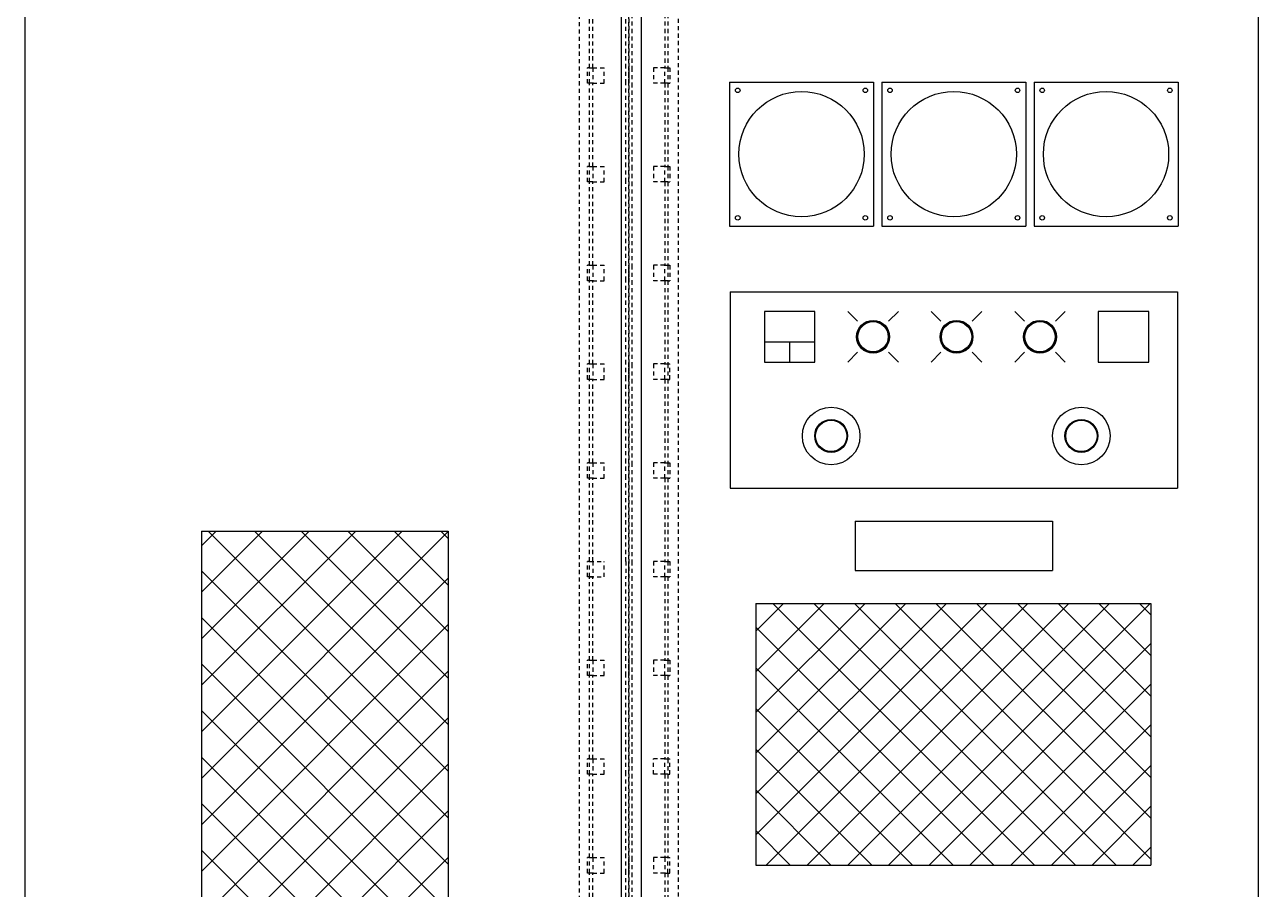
# Model space of a CAD drawing. Header units: inches. Extents: x 6 to 369, y -225 to 2.
# Drawn here: x 285.26 to 322.74, y -78.73 to -52.45 of the extents above; entities that cross this region are included whole.
import ezdxf

# ---------------------------------------------------------------- set-up
doc = ezdxf.new("R2010")
doc.units = ezdxf.units.IN
doc.header["$MEASUREMENT"] = 0
doc.linetypes.add('HIDDEN2', pattern=[0.1875, 0.125, -0.0625])
doc.layers.add('Cabinet', color=253, linetype='HIDDEN2')
doc.layers.add('D', color=3, linetype='Continuous')

# ---------------------------------------------------------------- blocks, each defined once
blk = doc.blocks.new('A$C304D23F9')
at = {"layer": 'Cabinet', "linetype": 'HIDDEN2'}
for p, q in [((36.945, 0), (36.945, 90)), ((38.445, 90), (38.445, 0)), ((38.445, 0), (38.445, 90)), ((38.445, 0), (38.445, 90)), ((38.445, 90), (38.445, 0)), ((39.945, 90), (39.945, 0)), ((37.257, 48.234), (37.257, 50.765)), ((37.351, 48.234), (37.351, 50.765)), ((38.351, 48.234), (38.351, 50.765)), ((38.539, 50.765), (38.539, 48.234)), ((39.539, 50.765), (39.539, 48.234)), ((39.632, 50.765), (39.632, 48.234)), ((37.257, 48.234), (37.195, 48.234)), ((37.195, 47.765), (37.195, 48.234)), ((37.257, 48.234), (37.351, 48.234)), ((37.257, 47.765), (37.257, 48.234)), ((37.351, 48.234), (37.351, 47.765)), ((37.351, 48.234), (37.695, 48.234)), ((37.695, 47.765), (37.695, 48.234)), ((38.351, 47.765), (38.351, 48.234)), ((38.445, 48.234), (38.445, 47.765)), ((38.445, 47.765), (38.445, 48.234)), ((38.445, 47.765), (38.445, 48.234)), ((38.445, 48.234), (38.445, 47.765)), ((38.539, 48.234), (38.539, 47.765)), ((39.195, 48.234), (39.195, 47.765)), ((39.539, 48.234), (39.195, 48.234)), ((39.539, 47.765), (39.539, 48.234)), ((39.539, 48.234), (39.632, 48.234)), ((39.632, 48.234), (39.632, 47.765)), ((39.632, 48.234), (39.695, 48.234)), ((39.695, 48.234), (39.695, 47.765)), ((37.257, 47.765), (37.195, 47.765)), ((37.257, 45.234), (37.257, 47.765)), ((37.351, 47.765), (37.257, 47.765)), ((37.351, 45.234), (37.351, 47.765)), ((37.351, 47.765), (37.695, 47.765)), ((38.351, 45.234), (38.351, 47.765)), ((38.539, 47.765), (38.539, 45.234)), ((39.539, 47.765), (39.195, 47.765)), ((39.539, 47.765), (39.539, 45.234)), ((39.632, 47.765), (39.539, 47.765)), ((39.632, 47.765), (39.632, 45.234)), ((39.632, 47.765), (39.695, 47.765)), ((37.257, 45.234), (37.195, 45.234)), ((37.195, 44.765), (37.195, 45.234)), ((37.257, 45.234), (37.351, 45.234)), ((37.257, 44.765), (37.257, 45.234)), ((37.257, 45.234), (37.257, 45.234)), ((37.351, 45.234), (37.351, 44.765)), ((37.351, 45.234), (37.695, 45.234)), ((37.695, 44.765), (37.695, 45.234)), ((38.351, 44.765), (38.351, 45.234)), ((38.445, 45.234), (38.445, 44.765)), ((38.445, 44.765), (38.445, 45.234)), ((38.445, 44.765), (38.445, 45.234)), ((38.445, 45.234), (38.445, 44.765)), ((38.539, 45.234), (38.539, 44.765)), ((39.539, 45.234), (39.195, 45.234)), ((39.195, 45.234), (39.195, 44.765)), ((39.539, 44.765), (39.539, 45.234)), ((39.539, 45.234), (39.632, 45.234)), ((39.632, 45.234), (39.632, 44.765)), ((39.632, 45.234), (39.695, 45.234)), ((39.695, 45.234), (39.695, 44.765)), ((37.257, 44.765), (37.195, 44.765)), ((37.257, 42.234), (37.257, 44.765)), ((37.351, 44.765), (37.257, 44.765)), ((37.351, 42.234), (37.351, 44.765)), ((37.351, 44.765), (37.695, 44.765)), ((38.351, 42.234), (38.351, 44.765)), ((38.539, 44.765), (38.539, 42.234)), ((39.539, 44.765), (39.195, 44.765)), ((39.539, 44.765), (39.539, 42.234)), ((39.632, 44.765), (39.539, 44.765)), ((39.632, 44.765), (39.632, 42.234)), ((39.632, 44.765), (39.632, 44.765)), ((39.632, 44.765), (39.695, 44.765)), ((37.257, 42.234), (37.195, 42.234)), ((37.195, 41.765), (37.195, 42.234)), ((37.257, 42.234), (37.351, 42.234)), ((37.257, 41.765), (37.257, 42.234)), ((37.351, 42.234), (37.351, 41.765)), ((37.351, 42.234), (37.695, 42.234)), ((37.695, 41.765), (37.695, 42.234)), ((38.351, 41.765), (38.351, 42.234)), ((38.445, 42.234), (38.445, 41.765)), ((38.445, 41.765), (38.445, 42.234)), ((38.445, 42.234), (38.445, 41.765)), ((38.539, 42.234), (38.539, 41.765)), ((39.539, 42.234), (39.195, 42.234)), ((39.195, 42.234), (39.195, 41.765)), ((39.539, 42.234), (39.632, 42.234)), ((39.539, 41.765), (39.539, 42.234)), ((39.632, 42.234), (39.632, 41.765)), ((39.632, 42.234), (39.695, 42.234)), ((39.695, 42.234), (39.695, 41.765)), ((37.257, 41.765), (37.195, 41.765)), ((37.257, 39.234), (37.257, 41.765)), ((37.351, 41.765), (37.257, 41.765)), ((37.351, 39.234), (37.351, 41.765)), ((37.351, 41.765), (37.695, 41.765)), ((38.351, 39.234), (38.351, 41.765)), ((38.539, 41.765), (38.539, 39.234)), ((39.539, 41.765), (39.195, 41.765)), ((39.539, 41.765), (39.539, 39.234)), ((39.632, 41.765), (39.539, 41.765)), ((39.632, 41.765), (39.632, 39.234)), ((39.632, 41.765), (39.695, 41.765)), ((37.257, 39.234), (37.195, 39.234)), ((37.195, 38.765), (37.195, 39.234)), ((37.257, 39.234), (37.351, 39.234)), ((37.257, 38.765), (37.257, 39.234)), ((37.351, 39.234), (37.351, 38.765)), ((37.351, 39.234), (37.695, 39.234)), ((37.695, 38.765), (37.695, 39.234)), ((38.351, 38.765), (38.351, 39.234)), ((38.445, 39.234), (38.445, 38.765)), ((38.445, 38.765), (38.445, 39.234)), ((38.445, 38.765), (38.445, 39.234)), ((38.445, 39.234), (38.445, 38.765)), ((38.539, 39.234), (38.539, 38.765)), ((39.195, 39.234), (39.195, 38.765)), ((39.539, 39.234), (39.195, 39.234)), ((39.539, 38.765), (39.539, 39.234)), ((39.539, 39.234), (39.632, 39.234)), ((39.632, 39.234), (39.632, 38.765)), ((39.632, 39.234), (39.632, 39.234)), ((39.632, 39.234), (39.695, 39.234)), ((39.695, 38.765), (39.695, 39.234)), ((37.257, 38.765), (37.195, 38.765)), ((37.257, 36.234), (37.257, 38.765)), ((37.351, 38.765), (37.257, 38.765)), ((37.351, 36.234), (37.351, 38.765)), ((37.351, 38.765), (37.695, 38.765)), ((38.351, 36.234), (38.351, 38.765)), ((38.539, 38.765), (38.539, 36.234)), ((39.539, 38.765), (39.195, 38.765)), ((39.539, 38.765), (39.539, 36.234)), ((39.632, 38.765), (39.539, 38.765)), ((39.632, 38.765), (39.632, 36.234)), ((39.632, 38.765), (39.695, 38.765)), ((37.257, 36.234), (37.195, 36.234)), ((37.195, 35.765), (37.195, 36.234)), ((37.257, 36.234), (37.351, 36.234)), ((37.257, 35.765), (37.257, 36.234)), ((37.351, 36.234), (37.351, 35.765)), ((37.351, 36.234), (37.695, 36.234)), ((37.695, 35.765), (37.695, 36.234)), ((38.351, 35.765), (38.351, 36.234)), ((38.445, 36.234), (38.445, 35.765)), ((38.445, 35.765), (38.445, 36.234)), ((38.445, 35.765), (38.445, 36.234)), ((38.445, 36.234), (38.445, 35.765)), ((38.539, 36.234), (38.539, 35.765)), ((39.539, 36.234), (39.195, 36.234)), ((39.195, 36.234), (39.195, 35.765)), ((39.539, 36.234), (39.632, 36.234)), ((39.539, 35.765), (39.539, 36.234)), ((39.632, 36.234), (39.632, 35.765)), ((39.632, 36.234), (39.695, 36.234)), ((39.695, 36.234), (39.695, 35.765)), ((37.257, 35.765), (37.195, 35.765)), ((37.257, 33.234), (37.257, 35.765)), ((37.351, 35.765), (37.257, 35.765)), ((37.351, 33.234), (37.351, 35.765)), ((37.351, 35.765), (37.695, 35.765)), ((38.351, 33.234), (38.351, 35.765)), ((38.539, 35.765), (38.539, 33.234)), ((39.539, 35.765), (39.195, 35.765)), ((39.539, 35.765), (39.539, 33.234)), ((39.632, 35.765), (39.539, 35.765)), ((39.632, 35.765), (39.632, 33.234)), ((39.632, 35.765), (39.695, 35.765)), ((37.257, 33.234), (37.195, 33.234)), ((37.195, 32.765), (37.195, 33.234)), ((37.257, 32.765), (37.257, 33.234)), ((37.257, 33.234), (37.695, 33.234)), ((37.351, 33.234), (37.351, 32.765)), ((37.695, 32.765), (37.695, 33.234)), ((38.351, 33.234), (38.351, 32.765)), ((38.445, 32.765), (38.445, 33.234)), ((38.445, 32.765), (38.445, 33.234)), ((38.445, 32.765), (38.445, 33.234)), ((38.445, 32.765), (38.445, 33.234)), ((38.539, 33.234), (38.539, 32.765)), ((39.539, 33.234), (39.195, 33.234)), ((39.195, 33.234), (39.195, 32.765)), ((39.539, 32.765), (39.539, 33.234)), ((39.539, 33.234), (39.632, 33.234)), ((39.632, 33.234), (39.632, 32.765)), ((39.632, 33.234), (39.695, 33.234)), ((39.695, 33.234), (39.695, 32.765)), ((37.257, 32.765), (37.195, 32.765)), ((37.257, 30.234), (37.257, 32.765)), ((37.351, 32.765), (37.257, 32.765)), ((37.257, 32.765), (37.695, 32.765)), ((37.351, 30.234), (37.351, 32.765)), ((38.351, 30.234), (38.351, 32.765)), ((38.539, 32.765), (38.539, 30.234)), ((39.539, 32.765), (39.195, 32.765)), ((39.539, 32.765), (39.539, 30.234)), ((39.632, 32.765), (39.539, 32.765)), ((39.632, 32.765), (39.632, 30.234)), ((39.632, 32.765), (39.695, 32.765)), ((37.257, 30.234), (37.195, 30.234)), ((37.195, 29.765), (37.195, 30.234)), ((37.257, 30.234), (37.351, 30.234)), ((37.257, 29.765), (37.257, 30.234)), ((37.351, 30.234), (37.351, 29.765)), ((37.351, 30.234), (37.695, 30.234)), ((37.695, 29.765), (37.695, 30.234)), ((38.351, 29.765), (38.351, 30.234)), ((38.445, 30.234), (38.445, 29.765)), ((38.445, 29.765), (38.445, 30.234)), ((38.445, 29.765), (38.445, 30.234)), ((38.445, 30.234), (38.445, 29.765)), ((38.539, 30.234), (38.539, 29.765)), ((39.539, 30.234), (39.195, 30.234)), ((39.195, 30.234), (39.195, 29.765)), ((39.539, 29.765), (39.539, 30.234)), ((39.539, 30.234), (39.632, 30.234)), ((39.632, 30.234), (39.632, 29.765)), ((39.632, 30.234), (39.695, 30.234)), ((39.695, 30.234), (39.695, 29.765)), ((37.257, 29.765), (37.195, 29.765)), ((37.257, 27.234), (37.257, 29.765)), ((37.351, 29.765), (37.257, 29.765)), ((37.351, 27.234), (37.351, 29.765)), ((37.351, 29.765), (37.695, 29.765)), ((38.351, 27.234), (38.351, 29.765)), ((38.539, 29.765), (38.539, 27.234)), ((39.539, 29.765), (39.195, 29.765)), ((39.539, 29.765), (39.539, 27.234)), ((39.632, 29.765), (39.539, 29.765)), ((39.632, 29.765), (39.632, 27.234)), ((39.632, 29.765), (39.695, 29.765)), ((37.257, 27.234), (37.195, 27.234)), ((37.195, 26.765), (37.195, 27.234)), ((37.257, 27.234), (37.351, 27.234)), ((37.257, 26.765), (37.257, 27.234)), ((37.351, 27.234), (37.351, 26.765)), ((37.351, 27.234), (37.695, 27.234)), ((37.695, 26.765), (37.695, 27.234)), ((38.351, 26.765), (38.351, 27.234)), ((38.445, 27.234), (38.445, 26.765)), ((38.445, 26.765), (38.445, 27.234)), ((38.445, 26.765), (38.445, 27.234)), ((38.445, 27.234), (38.445, 26.765)), ((38.539, 27.234), (38.539, 26.765)), ((39.539, 27.234), (39.195, 27.234)), ((39.195, 26.765), (39.195, 27.234)), ((39.539, 26.765), (39.539, 27.234)), ((39.539, 27.234), (39.632, 27.234)), ((39.632, 27.234), (39.632, 26.765)), ((39.632, 27.234), (39.695, 27.234)), ((39.695, 26.765), (39.695, 27.234)), ((37.257, 26.765), (37.195, 26.765)), ((37.257, 24.234), (37.257, 26.765)), ((37.351, 26.765), (37.257, 26.765)), ((37.351, 24.234), (37.351, 26.765)), ((37.351, 26.765), (37.695, 26.765)), ((38.351, 24.234), (38.351, 26.765)), ((38.539, 26.765), (38.539, 24.234)), ((39.539, 26.765), (39.195, 26.765)), ((39.539, 26.765), (39.539, 24.234)), ((39.632, 26.765), (39.539, 26.765)), ((39.632, 26.765), (39.632, 24.234)), ((39.632, 26.765), (39.695, 26.765)), ((37.257, 24.234), (37.195, 24.234)), ((37.195, 23.765), (37.195, 24.234)), ((37.257, 24.234), (37.351, 24.234)), ((37.257, 23.765), (37.257, 24.234)), ((37.351, 24.234), (37.351, 23.765)), ((37.351, 24.234), (37.695, 24.234)), ((37.695, 23.765), (37.695, 24.234)), ((38.351, 23.765), (38.351, 24.234)), ((38.445, 24.234), (38.445, 23.765)), ((38.445, 23.765), (38.445, 24.234)), ((38.445, 23.765), (38.445, 24.234)), ((38.445, 24.234), (38.445, 23.765)), ((38.539, 24.234), (38.539, 23.765)), ((39.539, 24.234), (39.195, 24.234)), ((39.195, 24.234), (39.195, 23.765)), ((39.539, 24.234), (39.539, 23.765)), ((39.632, 24.234), (39.539, 24.234)), ((39.632, 23.765), (39.632, 24.234)), ((39.632, 24.234), (39.695, 24.234)), ((39.695, 23.765), (39.695, 24.234)), ((37.257, 23.765), (37.195, 23.765)), ((37.257, 21.234), (37.257, 23.765)), ((37.351, 23.765), (37.257, 23.765)), ((37.351, 21.234), (37.351, 23.765)), ((37.351, 23.765), (37.695, 23.765)), ((38.351, 21.234), (38.351, 23.765)), ((38.539, 23.765), (38.539, 21.234)), ((39.539, 23.765), (39.195, 23.765)), ((39.539, 23.765), (39.539, 21.234)), ((39.539, 23.765), (39.632, 23.765)), ((39.632, 23.765), (39.632, 21.234)), ((39.632, 23.765), (39.695, 23.765))]:
    blk.add_line(p, q, dxfattribs=at)

msp = doc.modelspace()

# ---------------------------------------------------------------- hatches: boundary and pattern name
at = {"layer": 'D'}
h = msp.add_hatch(dxfattribs=at)
h.set_pattern_fill('ANSI37', scale=8, style=0)
h.set_pattern_definition([(45, (187.0091, -116.7529), (-0.707107, 0.707107), []), (135, (187.0091, -116.7529), (-0.707107, -0.707107), [])])
h.paths.add_polyline_path([(290.63053, -96.84066), (298.13053, -96.84066), (298.13053, -67.84066), (290.63053, -67.84066)])
h = msp.add_hatch(dxfattribs=at)
h.set_pattern_fill('ANSI37', scale=7, style=0)
h.set_pattern_definition([(45, (305.0603, -317.0695), (-0.6187184, 0.6187184), []), (135, (305.0603, -317.0695), (-0.6187184, -0.6187184), [])])
h.paths.add_polyline_path([(319.47428, -70.03936), (319.47428, -77.98923), (307.47428, -77.98923), (307.47428, -70.03936)])

# ---------------------------------------------------------------- linework, layer by layer
at = {"layer": 'D', "color": 7}
for p, q in [((285.26174, -12.62335), (285.26174, -101.37335)), ((303.38674, -12.62102), (303.38674, -101.37335)), ((303.98795, -12.62335), (303.98795, -101.37568)), ((322.73795, -12.62335), (322.73795, -101.37568)), ((306.67361, -54.19843), (306.67361, -58.57343)), ((306.67361, -54.19843), (311.04861, -54.19843)), ((311.04861, -54.19843), (311.04861, -58.57343)), ((311.04861, -54.19843), (311.04861, -58.57343)), ((311.29861, -54.19843), (315.67361, -54.19843)), ((311.29861, -54.19843), (311.29861, -58.57343)), ((315.67361, -54.19843), (315.67361, -58.57343)), ((315.92361, -54.19843), (315.92361, -58.57343)), ((315.92361, -54.19843), (315.92361, -58.57343)), ((315.92361, -54.19843), (320.29861, -54.19843)), ((320.29861, -54.19843), (320.29861, -58.57343)), ((306.67361, -58.57343), (311.04861, -58.57343)), ((311.29861, -58.57343), (315.67361, -58.57343)), ((315.92361, -58.57343), (320.29861, -58.57343)), ((306.68878, -60.57343), (306.68878, -66.53936)), ((306.68878, -60.57343), (320.28345, -60.57343)), ((311.29861, -60.57343), (315.67361, -60.57343)), ((320.28345, -60.57343), (320.28345, -66.53936)), ((309.26717, -61.17006), (307.73182, -61.17006)), ((307.73182, -61.17006), (307.73182, -62.7054)), ((309.26717, -62.7054), (309.26717, -61.17006)), ((310.56265, -61.46554), (310.26717, -61.17006)), ((311.50703, -61.46554), (311.80251, -61.17006)), ((313.098, -61.46554), (312.80251, -61.17006)), ((314.04237, -61.46554), (314.33786, -61.17006)), ((315.63335, -61.46554), (315.33786, -61.17006)), ((316.57772, -61.46554), (316.87321, -61.17006)), ((319.40855, -61.17006), (317.87321, -61.17006)), ((317.87321, -61.17006), (317.87321, -62.7054)), ((319.40855, -62.7054), (319.40855, -61.17006)), ((307.73182, -62.09116), (309.26717, -62.09116)), ((308.49949, -62.09116), (308.49949, -62.7054)), ((310.56265, -62.40992), (310.26717, -62.7054)), ((311.50703, -62.40992), (311.80251, -62.7054)), ((313.098, -62.40992), (312.80251, -62.7054)), ((314.04237, -62.40992), (314.33786, -62.7054)), ((315.63335, -62.40992), (315.33786, -62.7054)), ((316.57772, -62.40992), (316.87321, -62.7054)), ((307.73182, -62.7054), (309.26717, -62.7054)), ((317.87321, -62.7054), (319.40855, -62.7054)), ((306.68878, -66.53936), (320.28345, -66.53936)), ((310.48611, -67.53936), (310.48611, -69.03936)), ((310.48611, -67.53936), (316.48611, -67.53936)), ((316.48611, -67.53936), (316.48611, -69.03936)), ((290.63053, -67.84066), (290.63053, -96.84066)), ((290.63053, -67.84066), (298.13053, -67.84066)), ((298.13053, -67.84066), (298.13053, -96.84066)), ((310.48611, -69.03936), (316.48611, -69.03936)), ((307.47428, -70.03936), (307.47428, -77.98923)), ((307.47428, -70.03936), (319.47428, -70.03936)), ((319.47428, -70.03936), (319.47428, -77.98923)), ((307.47428, -77.98923), (319.47428, -77.98923))]:
    msp.add_line(p, q, dxfattribs=at)
for centre, radius in [((306.92361, -54.44843), 0.06875), ((308.86111, -56.38593), 1.90286), ((310.79861, -54.44843), 0.06875), ((311.54861, -54.44843), 0.06875), ((313.48611, -56.38593), 1.90286), ((315.42361, -54.44843), 0.06875), ((316.17361, -54.44843), 0.06875), ((318.11111, -56.38593), 1.90286), ((320.04861, -54.44843), 0.06875), ((306.92361, -58.32343), 0.06875), ((310.79861, -58.32343), 0.06875), ((311.54861, -58.32343), 0.06875), ((315.42361, -58.32343), 0.06875), ((316.17361, -58.32343), 0.06875), ((320.04861, -58.32343), 0.06875), ((311.03484, -61.93773), 0.49953), ((311.03484, -61.93773), 0.49154), ((311.03484, -61.93773), 0.48355), ((313.57019, -61.93773), 0.49953), ((313.57019, -61.93773), 0.49154), ((313.57019, -61.93773), 0.48355), ((316.10553, -61.93773), 0.49953), ((316.10553, -61.93773), 0.49154), ((316.10553, -61.93773), 0.48355), ((311.03484, -61.93773), 0.47556), ((311.03484, -61.93773), 0.46757), ((311.03484, -61.93773), 0.45958), ((313.57019, -61.93773), 0.47556), ((313.57019, -61.93773), 0.46757), ((313.57019, -61.93773), 0.45958), ((316.10553, -61.93773), 0.47556), ((316.10553, -61.93773), 0.46757), ((316.10553, -61.93773), 0.45958), ((309.76089, -64.95035), 0.875), ((317.36156, -64.95035), 0.875), ((309.76089, -64.95035), 0.5), ((317.36156, -64.95035), 0.5), ((309.76089, -64.95035), 0.47571), ((317.36156, -64.95035), 0.47571)]:
    msp.add_circle(centre, radius, dxfattribs=at)

# ---------------------------------------------------------------- block references
msp.add_blockref('A$C304D23F9', (265.16799, -101.99835), dxfattribs=at)

doc.saveas('drawing.dxf')
